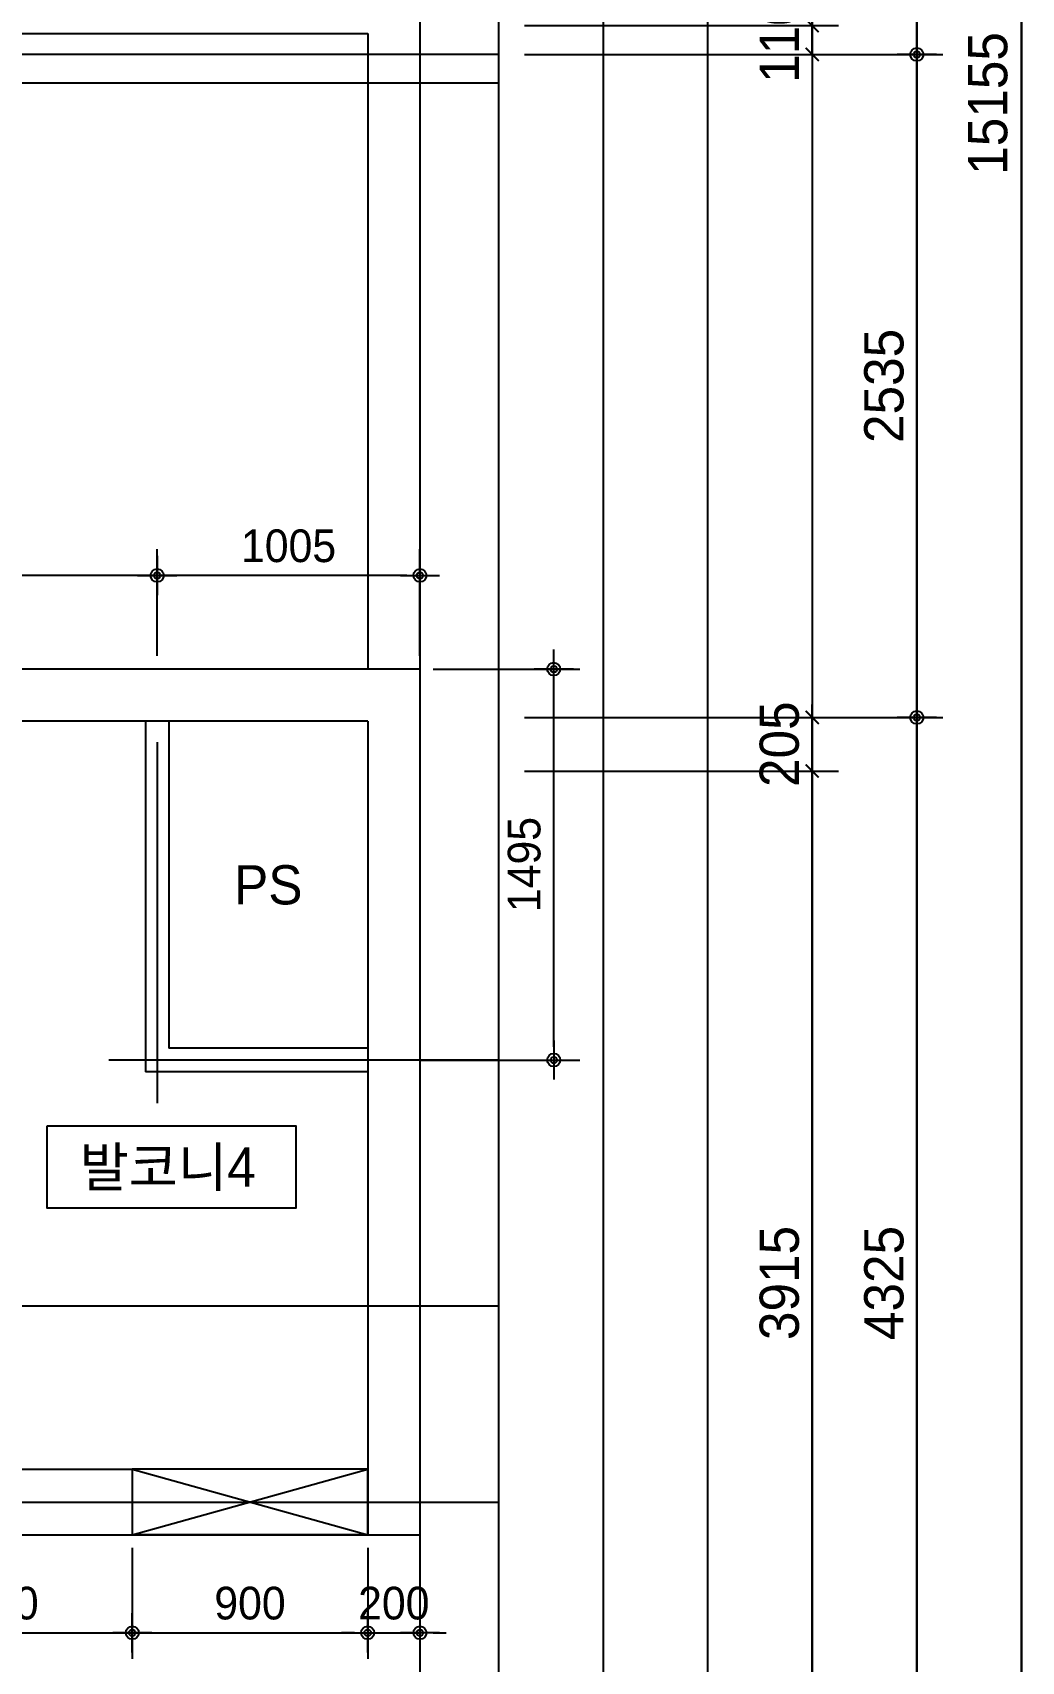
# Model space of a CAD drawing. Header units: millimetres. Extents: x 0 to 92204, y -190080 to 23760.
# Drawn here: x 31047 to 34829, y -90558 to -84330 of the extents above; entities that cross this region are included whole.
import ezdxf
from ezdxf.enums import TextEntityAlignment as Align

# ---------------------------------------------------------------- set-up
doc = ezdxf.new("R2010")
doc.units = ezdxf.units.MM
doc.header["$LTSCALE"] = 100
doc.linetypes.add('AUDIT_D_220706163347-0', pattern=[0])
doc.linetypes.add('CEN', pattern=[62, 60, -1, 0, -1])
doc.layers.get('defpoints').update_dxf_attribs({"color": 139})
for name, color, linetype in [('AA-XXXX-DIMS', 7, 'Continuous'), ('CEN_CON', 1, 'CEN'), ('CEN_WALL', 12, 'CEN'), ('CONC', 2, 'Continuous'), ('DIM', 7, 'AUDIT_D_220706163347-0'), ('ELE3_CON', 7, 'Continuous'), ('MC', 135, 'Continuous'), ('ROM', 7, 'AUDIT_D_220706163347-0'), ('WAL', 3, 'Continuous'), ('실명', 3, 'AUDIT_D_220706163347-0'), ('실명박스', 7, 'AUDIT_D_220706163347-0'), ('창호-open', 4, 'Continuous')]:
    doc.layers.add(name, color=color, linetype=linetype)
doc.styles.add('HAUD01', font='Dotum.ttf')
doc.styles.add('돋움', font='Dotum.ttf')
doc.styles.add('맑은고딕', font='malgun.ttf', dxfattribs={"width": 0.9})
doc.dimstyles.new('DIM-50', dxfattribs={"dimscale": 50, "dimtxt": 3, "dimasz": 1, "dimexe": 2, "dimexo": 2, "dimgap": 1, "dimtad": 1, "dimdec": 0, "dimzin": 0, "dimdsep": 46, "dimtxsty": '맑은고딕', "dimblk1": 'DIMDOT', "dimblk2": 'DIMDOT', "dimsah": 1, "dimcen": 0.09, "dimdle": 2, "dimclrd": 7, "dimclre": 7, "dimclrt": 3, "dimadec": 0, "dimazin": 0, "dimtfac": 1, "dimtdec": 0, "dimtix": 1, "dimtmove": 2, "dimatfit": 3, "dimldrblk": 'DIMDOT', "dimfxl": 1, "dimtolj": 1, "dimtzin": 0, "dimarcsym": 0})
doc.dimstyles.new('MCDIM-50', dxfattribs={"dimscale": 50, "dimtxt": 3, "dimasz": 1, "dimexe": 2, "dimexo": 2, "dimgap": 1, "dimtad": 1, "dimdec": 0, "dimzin": 0, "dimdsep": 46, "dimtxsty": '맑은고딕', "dimblk1": 'ARCHTICK', "dimblk2": 'ARCHTICK', "dimsah": 1, "dimcen": 0.09, "dimdle": 2, "dimclrd": 7, "dimclre": 7, "dimclrt": 3, "dimadec": 0, "dimazin": 0, "dimtfac": 1, "dimtdec": 0, "dimtix": 1, "dimtmove": 2, "dimatfit": 3, "dimldrblk": 'ARCHTICK', "dimfxl": 1, "dimtolj": 1, "dimtzin": 0, "dimarcsym": 0})
doc.dimstyles.new('내부100', dxfattribs={"dimscale": 50, "dimtxt": 2.5, "dimasz": 1, "dimexe": 2, "dimexo": 1, "dimgap": 1, "dimtad": 1, "dimdec": 0, "dimzin": 0, "dimdsep": 46, "dimtxsty": '돋움', "dimblk1": 'DIMDOT', "dimblk2": 'DIMDOT', "dimsah": 1, "dimcen": 0.09, "dimdle": 2, "dimclrd": 7, "dimclre": 7, "dimclrt": 3, "dimadec": 0, "dimazin": 0, "dimtfac": 1, "dimtdec": 0, "dimtix": 1, "dimtmove": 2, "dimatfit": 3, "dimldrblk": 'DIMDOT', "dimfxl": 1, "dimtolj": 1, "dimtzin": 0, "dimarcsym": 0})

# ---------------------------------------------------------------- blocks, each defined once
blk = doc.blocks.new('U-121B(기본)1', base_point=(-58206.9, -129495.9))
at = {"layer": 'CEN_CON'}
for p, q in [((-58206.9, -114240.9), (-58206.9, -129795.9)), ((-57906.9, -120685.9), (-63686.9, -120685.9)), ((-60686.9, -126220.9), (-57906.9, -126220.9))]:
    blk.add_line(p, q, dxfattribs=at)
at = {"layer": 'CEN_WALL'}
for p, q in [((-59211.9, -123315.9), (-59211.9, -124695.9)), ((-57906.9, -124530.9), (-59396.9, -124530.9))]:
    blk.add_line(p, q, dxfattribs=at)
at = {"layer": 'CONC'}
for p, q in [((-58206.9, -123035.9), (-61581.9, -123035.9)), ((-58206.9, -123035.9), (-58206.9, -126345.9)), ((-58406.9, -123235.9), (-60196.9, -123235.9)), ((-58406.9, -123235.9), (-58406.9, -126345.9)), ((-60196.9, -126095.9), (-59306.9, -126095.9)), ((-59306.9, -126095.9), (-59306.9, -126345.9)), ((-60146.9, -126345.9), (-59306.9, -126345.9)), ((-58406.9, -126345.9), (-58206.9, -126345.9))]:
    blk.add_line(p, q, dxfattribs=at)
at = {"layer": 'ELE3_CON'}
for p, q in [((-58206.9, -120405.9), (-58206.9, -123035.9)), ((-60241.9, -120605.9), (-58406.9, -120605.9)), ((-58406.9, -120605.9), (-58406.9, -123035.9)), ((-58406.9, -126095.9), (-59306.9, -126095.9)), ((-58406.9, -126345.9), (-59306.9, -126345.9))]:
    blk.add_line(p, q, dxfattribs=at)
at = {"layer": 'MC'}
for p, q in [((-57906.9, -120795.9), (-63686.9, -120795.9)), ((-68741.9, -125470.9), (-57906.9, -125470.9))]:
    blk.add_line(p, q, dxfattribs=at)
at = {"layer": 'WAL'}
for p, q in [((-59256.9, -123235.9), (-59256.9, -124575.9)), ((-59166.9, -123235.9), (-59166.9, -124485.9)), ((-58406.9, -124485.9), (-59166.9, -124485.9)), ((-58406.9, -124575.9), (-59256.9, -124575.9))]:
    blk.add_line(p, q, dxfattribs=at)
blk = doc.blocks.new('DIMDOT')
at = {"layer": 'AA-XXXX-DIMS'}
for p, q in [((0, -1.5), (0, 1.5)), ((-1.5, 0), (1.5, 0))]:
    blk.add_line(p, q, dxfattribs=at)
for radius in [0.5, 0.25]:
    blk.add_circle((0, 0), radius, dxfattribs=at)
blk = doc.blocks.new('*D2625')
at = {"layer": 'defpoints', "color": 0, "transparency": 16777216}
for p in [(32828.9, -110708.4), (34428.9, -110708.4), (32828.9, -115033.4)]:
    blk.add_point(p, dxfattribs=at)
at = {"layer": 'DIM', "color": 7, "lineweight": -2, "transparency": 16777216}
for p, q in [((32928.9, -110708.4), (34528.9, -110708.4)), ((34428.9, -114983.4), (34428.9, -110758.4)), ((32928.9, -115033.4), (34528.9, -115033.4))]:
    blk.add_line(p, q, dxfattribs=at)
at = {"layer": 'DIM', "color": 7, "lineweight": -2, "transparency": 16777216, "xscale": 50, "yscale": 50, "zscale": 50}
for p, rotation in [((34428.9, -110708.4), 90), ((34428.9, -115033.4), 270)]:
    blk.add_blockref('DIMDOT', p, dxfattribs=dict(at, rotation=rotation))
at = {"layer": 'DIM', "color": 3, "transparency": 16777216, "insert": (34303.8, -112870.9), "char_height": 150, "attachment_point": 5, "rotation": 90, "style": 'HAUD01'}
blk.add_mtext('\\A1;4325', dxfattribs=at)
blk = doc.blocks.new('*D2626')
at = {"layer": 'defpoints', "color": 0, "transparency": 16777216}
for p in [(32828.9, -108173.4), (34428.9, -108173.4), (32828.9, -110708.4)]:
    blk.add_point(p, dxfattribs=at)
at = {"layer": 'DIM', "color": 7, "lineweight": -2, "transparency": 16777216}
for p, q in [((32928.9, -108173.4), (34528.9, -108173.4)), ((34428.9, -110658.4), (34428.9, -108223.4)), ((32928.9, -110708.4), (34528.9, -110708.4))]:
    blk.add_line(p, q, dxfattribs=at)
at = {"layer": 'DIM', "color": 7, "lineweight": -2, "transparency": 16777216, "xscale": 50, "yscale": 50, "zscale": 50}
for p, rotation in [((34428.9, -108173.4), 90), ((34428.9, -110708.4), 270)]:
    blk.add_blockref('DIMDOT', p, dxfattribs=dict(at, rotation=rotation))
at = {"layer": 'DIM', "color": 3, "transparency": 16777216, "insert": (34303.8, -109440.9), "char_height": 150, "attachment_point": 5, "rotation": 90, "style": 'HAUD01'}
blk.add_mtext('\\A1;2535', dxfattribs=at)
blk = doc.blocks.new('*D2627')
at = {"layer": 'defpoints', "color": 0, "transparency": 16777216}
for p in [(32827.2, -102668.4), (34428.9, -102668.4), (32828.9, -108173.4)]:
    blk.add_point(p, dxfattribs=at)
at = {"layer": 'DIM', "color": 7, "lineweight": -2, "transparency": 16777216}
for p, q in [((32927.2, -102668.4), (34528.9, -102668.4)), ((34428.9, -108123.4), (34428.9, -102718.4)), ((32928.9, -108173.4), (34528.9, -108173.4))]:
    blk.add_line(p, q, dxfattribs=at)
at = {"layer": 'DIM', "color": 7, "lineweight": -2, "transparency": 16777216, "xscale": 50, "yscale": 50, "zscale": 50}
for p, rotation in [((34428.9, -102668.4), 90), ((34428.9, -108173.4), 270)]:
    blk.add_blockref('DIMDOT', p, dxfattribs=dict(at, rotation=rotation))
at = {"layer": 'DIM', "color": 3, "transparency": 16777216, "insert": (34303.8, -105420.9), "char_height": 150, "attachment_point": 5, "rotation": 90, "style": 'HAUD01'}
blk.add_mtext('\\A1;5505', dxfattribs=at)
blk = doc.blocks.new('*D2629')
at = {"layer": 'defpoints', "color": 0, "transparency": 16777216}
for p in [(32823.9, -101828.4), (34828.9, -101828.4), (32828.9, -116983.4)]:
    blk.add_point(p, dxfattribs=at)
at = {"layer": 'DIM', "color": 7, "lineweight": -2, "transparency": 16777216}
for p, q in [((32923.9, -101828.4), (34928.9, -101828.4)), ((34828.9, -116933.4), (34828.9, -101878.4)), ((32928.9, -116983.4), (34928.9, -116983.4))]:
    blk.add_line(p, q, dxfattribs=at)
at = {"layer": 'DIM', "color": 7, "lineweight": -2, "transparency": 16777216, "xscale": 50, "yscale": 50, "zscale": 50}
for p, rotation in [((34828.9, -101828.4), 90), ((34828.9, -116983.4), 270)]:
    blk.add_blockref('DIMDOT', p, dxfattribs=dict(at, rotation=rotation))
at = {"layer": 'DIM', "color": 3, "transparency": 16777216, "insert": (34701, -108360.9), "char_height": 150, "attachment_point": 5, "rotation": 90, "style": 'HAUD01'}
blk.add_mtext('\\A1;15155', dxfattribs=at)
blk = doc.blocks.new('_ArchTick')
at = {"color": 0, "linetype": 'ByBlock', "const_width": 0.15}
blk.add_lwpolyline([(-0.5, -0.5), (0.5, 0.5)], dxfattribs=at)
blk = doc.blocks.new('*D2631')
at = {"layer": 'defpoints', "color": 0, "linetype": 'ByBlock', "transparency": 16777216}
for p in [(32828.9, -110913.4), (34028.9, -110913.4), (32828.9, -114828.4)]:
    blk.add_point(p, dxfattribs=at)
at = {"layer": 'DIM', "color": 7, "linetype": 'ByBlock', "lineweight": -2, "transparency": 16777216}
for p, q in [((34028.9, -114928.4), (34028.9, -110813.4)), ((32928.9, -110913.4), (34128.9, -110913.4)), ((32928.9, -114828.4), (34128.9, -114828.4))]:
    blk.add_line(p, q, dxfattribs=at)
at = {"layer": 'DIM', "color": 7, "linetype": 'ByBlock', "lineweight": -2, "transparency": 16777216, "xscale": 50, "yscale": 50, "zscale": 50}
for p, rotation in [((34028.9, -110913.4), 90), ((34028.9, -114828.4), 270)]:
    blk.add_blockref('_ArchTick', p, dxfattribs=dict(at, rotation=rotation))
at = {"layer": 'DIM', "color": 3, "linetype": 'ByBlock', "transparency": 16777216, "insert": (33903.8, -112870.9), "char_height": 150, "attachment_point": 5, "rotation": 90, "style": 'HAUD01'}
blk.add_mtext('\\A1;3915', dxfattribs=at)
blk = doc.blocks.new('*D2632')
at = {"layer": 'defpoints', "color": 0, "linetype": 'ByBlock', "transparency": 16777216}
for p in [(32828.9, -110708.4), (34028.9, -110708.4), (32828.9, -110913.4)]:
    blk.add_point(p, dxfattribs=at)
at = {"layer": 'DIM', "color": 7, "linetype": 'ByBlock', "lineweight": -2, "transparency": 16777216}
for p, q in [((34028.9, -110708.4), (34028.9, -110658.4)), ((32928.9, -110708.4), (34128.9, -110708.4)), ((34028.9, -110913.4), (34028.9, -110708.4)), ((32928.9, -110913.4), (34128.9, -110913.4)), ((34028.9, -110913.4), (34028.9, -110963.4))]:
    blk.add_line(p, q, dxfattribs=at)
at = {"layer": 'DIM', "color": 7, "linetype": 'ByBlock', "lineweight": -2, "transparency": 16777216, "xscale": 50, "yscale": 50, "zscale": 50}
for p, rotation in [((34028.9, -110708.4), 270), ((34028.9, -110913.4), 90)]:
    blk.add_blockref('_ArchTick', p, dxfattribs=dict(at, rotation=rotation))
at = {"layer": 'DIM', "color": 3, "linetype": 'ByBlock', "transparency": 16777216, "insert": (33903.8, -110810.9), "char_height": 150, "attachment_point": 5, "rotation": 90, "style": 'HAUD01'}
blk.add_mtext('\\A1;205', dxfattribs=at)
blk = doc.blocks.new('*D2633')
at = {"layer": 'defpoints', "color": 0, "linetype": 'ByBlock', "transparency": 16777216}
for p in [(32828.9, -108063.4), (34028.9, -108063.4), (32828.9, -108173.4)]:
    blk.add_point(p, dxfattribs=at)
at = {"layer": 'DIM', "color": 7, "linetype": 'ByBlock', "lineweight": -2, "transparency": 16777216}
for p, q in [((34028.9, -108063.4), (34028.9, -108013.4)), ((32928.9, -108063.4), (34128.9, -108063.4)), ((34028.9, -108173.4), (34028.9, -108063.4)), ((32928.9, -108173.4), (34128.9, -108173.4)), ((34028.9, -108173.4), (34028.9, -108223.4))]:
    blk.add_line(p, q, dxfattribs=at)
at = {"layer": 'DIM', "color": 7, "linetype": 'ByBlock', "lineweight": -2, "transparency": 16777216, "xscale": 50, "yscale": 50, "zscale": 50}
for p, rotation in [((34028.9, -108063.4), 270), ((34028.9, -108173.4), 90)]:
    blk.add_blockref('_ArchTick', p, dxfattribs=dict(at, rotation=rotation))
at = {"layer": 'DIM', "color": 3, "linetype": 'ByBlock', "transparency": 16777216, "insert": (33903.8, -108118.4), "char_height": 150, "attachment_point": 5, "rotation": 90, "style": 'HAUD01'}
blk.add_mtext('\\A1;110', dxfattribs=at)
blk = doc.blocks.new('*D2634')
at = {"layer": 'defpoints', "color": 0, "linetype": 'ByBlock', "transparency": 16777216}
for p in [(32822.2, -102803.4), (34028.9, -102803.4), (32828.9, -108063.4)]:
    blk.add_point(p, dxfattribs=at)
at = {"layer": 'DIM', "color": 7, "linetype": 'ByBlock', "lineweight": -2, "transparency": 16777216}
for p, q in [((34028.9, -108163.4), (34028.9, -102703.4)), ((32922.2, -102803.4), (34128.9, -102803.4)), ((32928.9, -108063.4), (34128.9, -108063.4))]:
    blk.add_line(p, q, dxfattribs=at)
at = {"layer": 'DIM', "color": 7, "linetype": 'ByBlock', "lineweight": -2, "transparency": 16777216, "xscale": 50, "yscale": 50, "zscale": 50}
for p, rotation in [((34028.9, -102803.4), 90), ((34028.9, -108063.4), 270)]:
    blk.add_blockref('_ArchTick', p, dxfattribs=dict(at, rotation=rotation))
at = {"layer": 'DIM', "color": 3, "linetype": 'ByBlock', "transparency": 16777216, "insert": (33903.8, -105433.4), "char_height": 150, "attachment_point": 5, "rotation": 90, "style": 'HAUD01'}
blk.add_mtext('\\A1;5260', dxfattribs=at)
blk = doc.blocks.new('*D823')
at = {"layer": 'defpoints', "color": 0, "transparency": 16777216}
for p in [(30348.9, -90073.4), (31428.9, -90073.4), (31428.9, -90448.4)]:
    blk.add_point(p, dxfattribs=at)
at = {"layer": 'DIM', "color": 7, "lineweight": -2, "transparency": 16777216}
for p, q in [((30348.9, -90123.4), (30348.9, -90548.4)), ((31428.9, -90123.4), (31428.9, -90548.4)), ((30398.9, -90448.4), (31378.9, -90448.4))]:
    blk.add_line(p, q, dxfattribs=at)
at = {"layer": 'DIM', "color": 7, "lineweight": -2, "transparency": 16777216, "xscale": 50, "yscale": 50, "zscale": 50, "rotation": 180}
blk.add_blockref('DIMDOT', (30348.9, -90448.4), dxfattribs=at)
at = {"layer": 'DIM', "color": 7, "lineweight": -2, "transparency": 16777216, "xscale": 50, "yscale": 50, "zscale": 50}
blk.add_blockref('DIMDOT', (31428.9, -90448.4), dxfattribs=at)
at = {"layer": 'DIM', "color": 3, "transparency": 16777216, "insert": (30888.9, -90335.8), "char_height": 125, "attachment_point": 5, "style": '돋움'}
blk.add_mtext('\\A1;1080', dxfattribs=at)
blk = doc.blocks.new('*D824')
at = {"layer": 'defpoints', "color": 0, "transparency": 16777216}
for p in [(31428.9, -90073.4), (32328.9, -90073.4), (32328.9, -90448.4)]:
    blk.add_point(p, dxfattribs=at)
at = {"layer": 'DIM', "color": 7, "lineweight": -2, "transparency": 16777216}
for p, q in [((31428.9, -90123.4), (31428.9, -90548.4)), ((32328.9, -90123.4), (32328.9, -90548.4)), ((31478.9, -90448.4), (32278.9, -90448.4))]:
    blk.add_line(p, q, dxfattribs=at)
at = {"layer": 'DIM', "color": 7, "lineweight": -2, "transparency": 16777216, "xscale": 50, "yscale": 50, "zscale": 50, "rotation": 180}
blk.add_blockref('DIMDOT', (31428.9, -90448.4), dxfattribs=at)
at = {"layer": 'DIM', "color": 7, "lineweight": -2, "transparency": 16777216, "xscale": 50, "yscale": 50, "zscale": 50}
blk.add_blockref('DIMDOT', (32328.9, -90448.4), dxfattribs=at)
at = {"layer": 'DIM', "color": 3, "transparency": 16777216, "insert": (31878.9, -90335.8), "char_height": 125, "attachment_point": 5, "style": '돋움'}
blk.add_mtext('\\A1;900', dxfattribs=at)
blk = doc.blocks.new('*D825')
at = {"layer": 'defpoints', "color": 0, "transparency": 16777216}
for p in [(32328.9, -90073.4), (32528.9, -90073.4), (32528.9, -90448.4)]:
    blk.add_point(p, dxfattribs=at)
at = {"layer": 'DIM', "color": 7, "lineweight": -2, "transparency": 16777216}
for p, q in [((32328.9, -90123.4), (32328.9, -90548.4)), ((32528.9, -90123.4), (32528.9, -90548.4)), ((32278.9, -90448.4), (32228.9, -90448.4)), ((32328.9, -90448.4), (32528.9, -90448.4)), ((32578.9, -90448.4), (32628.9, -90448.4))]:
    blk.add_line(p, q, dxfattribs=at)
at = {"layer": 'DIM', "color": 7, "lineweight": -2, "transparency": 16777216, "xscale": 50, "yscale": 50, "zscale": 50}
blk.add_blockref('DIMDOT', (32328.9, -90448.4), dxfattribs=at)
at = {"layer": 'DIM', "color": 7, "lineweight": -2, "transparency": 16777216, "xscale": 50, "yscale": 50, "zscale": 50, "rotation": 180}
blk.add_blockref('DIMDOT', (32528.9, -90448.4), dxfattribs=at)
at = {"layer": 'DIM', "color": 3, "transparency": 16777216, "insert": (32428.9, -90335.8), "char_height": 125, "attachment_point": 5, "style": '돋움'}
blk.add_mtext('\\A1;200', dxfattribs=at)
blk = doc.blocks.new('*D870')
at = {"layer": 'defpoints', "color": 0, "transparency": 16777216}
for p in [(32528.9, -86763.4), (33040.6, -86763.4), (32528.9, -88258.4)]:
    blk.add_point(p, dxfattribs=at)
at = {"layer": 'DIM', "color": 7, "lineweight": -2, "transparency": 16777216}
for p, q in [((32578.9, -86763.4), (33140.6, -86763.4)), ((33040.6, -88208.4), (33040.6, -86813.4)), ((32578.9, -88258.4), (33140.6, -88258.4))]:
    blk.add_line(p, q, dxfattribs=at)
at = {"layer": 'DIM', "color": 7, "lineweight": -2, "transparency": 16777216, "xscale": 50, "yscale": 50, "zscale": 50}
for p, rotation in [((33040.6, -86763.4), 90), ((33040.6, -88258.4), 270)]:
    blk.add_blockref('DIMDOT', p, dxfattribs=dict(at, rotation=rotation))
at = {"layer": 'DIM', "color": 3, "transparency": 16777216, "insert": (32928, -87510.9), "char_height": 125, "attachment_point": 5, "rotation": 90, "style": '돋움'}
blk.add_mtext('\\A1;1495', dxfattribs=at)
blk = doc.blocks.new('*D871')
at = {"layer": 'defpoints', "color": 0, "transparency": 16777216}
for p in [(31523.9, -86405.5), (31523.9, -86763.4), (32528.9, -86763.4)]:
    blk.add_point(p, dxfattribs=at)
at = {"layer": 'DIM', "color": 7, "lineweight": -2, "transparency": 16777216}
for p, q in [((31523.9, -86713.4), (31523.9, -86305.5)), ((32528.9, -86713.4), (32528.9, -86305.5)), ((32478.9, -86405.5), (31573.9, -86405.5))]:
    blk.add_line(p, q, dxfattribs=at)
at = {"layer": 'DIM', "color": 7, "lineweight": -2, "transparency": 16777216, "xscale": 50, "yscale": 50, "zscale": 50, "rotation": 180}
blk.add_blockref('DIMDOT', (31523.9, -86405.5), dxfattribs=at)
at = {"layer": 'DIM', "color": 7, "lineweight": -2, "transparency": 16777216, "xscale": 50, "yscale": 50, "zscale": 50}
blk.add_blockref('DIMDOT', (32528.9, -86405.5), dxfattribs=at)
at = {"layer": 'DIM', "color": 3, "transparency": 16777216, "insert": (32026.4, -86293), "char_height": 125, "attachment_point": 5, "style": '돋움'}
blk.add_mtext('\\A1;1005', dxfattribs=at)
blk = doc.blocks.new('*D872')
at = {"layer": 'defpoints', "color": 0, "transparency": 16777216}
for p in [(28953.9, -86405.5), (28953.9, -86763.4), (31523.9, -86763.4)]:
    blk.add_point(p, dxfattribs=at)
at = {"layer": 'DIM', "color": 7, "lineweight": -2, "transparency": 16777216}
for p, q in [((28953.9, -86713.4), (28953.9, -86305.5)), ((31523.9, -86713.4), (31523.9, -86305.5)), ((31473.9, -86405.5), (29003.9, -86405.5))]:
    blk.add_line(p, q, dxfattribs=at)
at = {"layer": 'DIM', "color": 7, "lineweight": -2, "transparency": 16777216, "xscale": 50, "yscale": 50, "zscale": 50, "rotation": 180}
blk.add_blockref('DIMDOT', (28953.9, -86405.5), dxfattribs=at)
at = {"layer": 'DIM', "color": 7, "lineweight": -2, "transparency": 16777216, "xscale": 50, "yscale": 50, "zscale": 50}
blk.add_blockref('DIMDOT', (31523.9, -86405.5), dxfattribs=at)
at = {"layer": 'DIM', "color": 3, "transparency": 16777216, "insert": (30238.9, -86293), "char_height": 125, "attachment_point": 5, "style": '돋움'}
blk.add_mtext('\\A1;2570', dxfattribs=at)
blk = doc.blocks.new('DIM-1108')
at = {"layer": 'DIM'}
dim = blk.add_linear_dim(base=(34828.9, -101828.4), p1=(32828.9, -116983.4), p2=(32823.9, -101828.4), angle=270, dimstyle='DIM-50', override={"dimscale": 50, "dimtxsty": 'HAUD01'}, dxfattribs=at)
dim.commit()
dim.dimension.update_dxf_attribs({"geometry": '*D2629', "text_midpoint": (34701, -108360.9), "dimtype": 128})
for base, p1, p2, picture, middle in [((34428.9, -102668.4), (32828.9, -108173.4), (32827.2, -102668.4), '*D2627', (34303.8, -105420.9)), ((34428.9, -108173.4), (32828.9, -110708.4), (32828.9, -108173.4), '*D2626', (34303.8, -109440.9)), ((34428.9, -110708.4), (32828.9, -115033.4), (32828.9, -110708.4), '*D2625', (34303.8, -112870.9))]:
    dim = blk.add_linear_dim(base=base, p1=p1, p2=p2, angle=270, dimstyle='DIM-50', override={"dimscale": 50, "dimtxsty": 'HAUD01'}, dxfattribs=at)
    dim.commit()
    dim.dimension.update_dxf_attribs({"geometry": picture, "text_midpoint": middle})
at = {"layer": 'DIM', "linetype": 'ByBlock'}
for base, p1, p2, picture, middle in [((34028.9, -102803.4), (32828.9, -108063.4), (32822.2, -102803.4), '*D2634', (33903.8, -105433.4)), ((34028.9, -108063.4), (32828.9, -108173.4), (32828.9, -108063.4), '*D2633', (33903.8, -108118.4)), ((34028.9, -110708.4), (32828.9, -110913.4), (32828.9, -110708.4), '*D2632', (33903.8, -110810.9)), ((34028.9, -110913.4), (32828.9, -114828.4), (32828.9, -110913.4), '*D2631', (33903.8, -112870.9))]:
    dim = blk.add_linear_dim(base=base, p1=p1, p2=p2, angle=270, dimstyle='MCDIM-50', override={"dimtxsty": 'HAUD01'}, dxfattribs=at)
    dim.commit()
    dim.dimension.update_dxf_attribs({"geometry": picture, "text_midpoint": middle})

msp = doc.modelspace()

# ---------------------------------------------------------------- linework, layer by layer
at = {"layer": 'CEN_CON'}
msp.add_line((32528.9, -88258.4), (32828.9, -88258.4), dxfattribs=at)
at = {"layer": 'defpoints'}
for points in [[(4504.1, -75003.4), (34828.9, -75003.4), (34828.9, -95523.4), (4504.1, -95523.4)], [(4904.1, -75403.4), (34428.9, -75403.4), (34428.9, -95123.4), (4904.1, -95123.4)], [(5304.1, -75803.4), (34028.9, -75803.4), (34028.9, -94723.4), (5304.1, -94723.4)], [(5704.1, -76203.4), (33628.9, -76203.4), (33628.9, -94323.4), (5704.1, -94323.4)], [(6104.1, -76603.4), (33228.9, -76603.4), (33228.9, -93923.4), (6104.1, -93923.4)], [(6504.1, -77003.4), (32828.9, -77003.4), (32828.9, -93523.4), (6504.1, -93523.4)]]:
    msp.add_lwpolyline(points, close=True, dxfattribs=at)
at = {"layer": '실명박스'}
msp.add_lwpolyline([(31102.5, -88510.9), (31102.5, -88823.4), (32055, -88823.4), (32055, -88510.9)], close=True, dxfattribs=at)
at = {"layer": '창호-open'}
for p, q in [((31428.9, -90073.4), (32328.9, -89823.4)), ((31428.9, -89823.4), (32328.9, -90073.4))]:
    msp.add_line(p, q, dxfattribs=at)
msp.add_lwpolyline([(31428.9, -90073.4), (32328.9, -90073.4), (32328.9, -89823.4), (31428.9, -89823.4)], close=True, dxfattribs=at)

# ---------------------------------------------------------------- block references
for name, p in [('DIM-1108', (0, 23760)), ('U-121B(기본)1', (32528.9, -93223.4))]:
    msp.add_blockref(name, p)

# ---------------------------------------------------------------- texts
at = {"layer": 'ROM', "color": 3, "style": 'HAUD01'}
msp.add_text('PS', height=150, dxfattribs=at).set_placement((31948.9, -87588.4), align=Align.MIDDLE)
at = {"layer": '실명', "style": 'HAUD01'}
msp.add_text('발코니4', height=150, dxfattribs=at).set_placement((31564, -88666.1), align=Align.MIDDLE)

# ---------------------------------------------------------------- dimensions: what is measured, and where the dimension line sits
at = {"layer": 'DIM'}
for base, p1, p2, picture, middle in [((28953.9, -86405.5), (31523.9, -86763.4), (28953.9, -86763.4), '*D872', (30238.9, -86293)), ((31523.9, -86405.5), (32528.9, -86763.4), (31523.9, -86763.4), '*D871', (32026.4, -86293))]:
    dim = msp.add_linear_dim(base=base, p1=p1, p2=p2, dimstyle='내부100', override={"dimscale": 50}, dxfattribs=at)
    dim.commit()
    dim.dimension.update_dxf_attribs({"geometry": picture, "text_midpoint": middle})
for base, p1, p2, angle, picture, middle in [((33040.6, -86763.4), (32528.9, -88258.4), (32528.9, -86763.4), 270, '*D870', (32928, -87510.9)), ((31428.9, -90448.4), (30348.9, -90073.4), (31428.9, -90073.4), 180, '*D823', (30888.9, -90335.8)), ((32328.9, -90448.4), (31428.9, -90073.4), (32328.9, -90073.4), 180, '*D824', (31878.9, -90335.8)), ((32528.9, -90448.4), (32328.9, -90073.4), (32528.9, -90073.4), 180, '*D825', (32428.9, -90335.8))]:
    dim = msp.add_linear_dim(base=base, p1=p1, p2=p2, angle=angle, dimstyle='내부100', override={"dimscale": 50}, dxfattribs=at)
    dim.commit()
    dim.dimension.update_dxf_attribs({"geometry": picture, "text_midpoint": middle})

doc.saveas('drawing.dxf')
